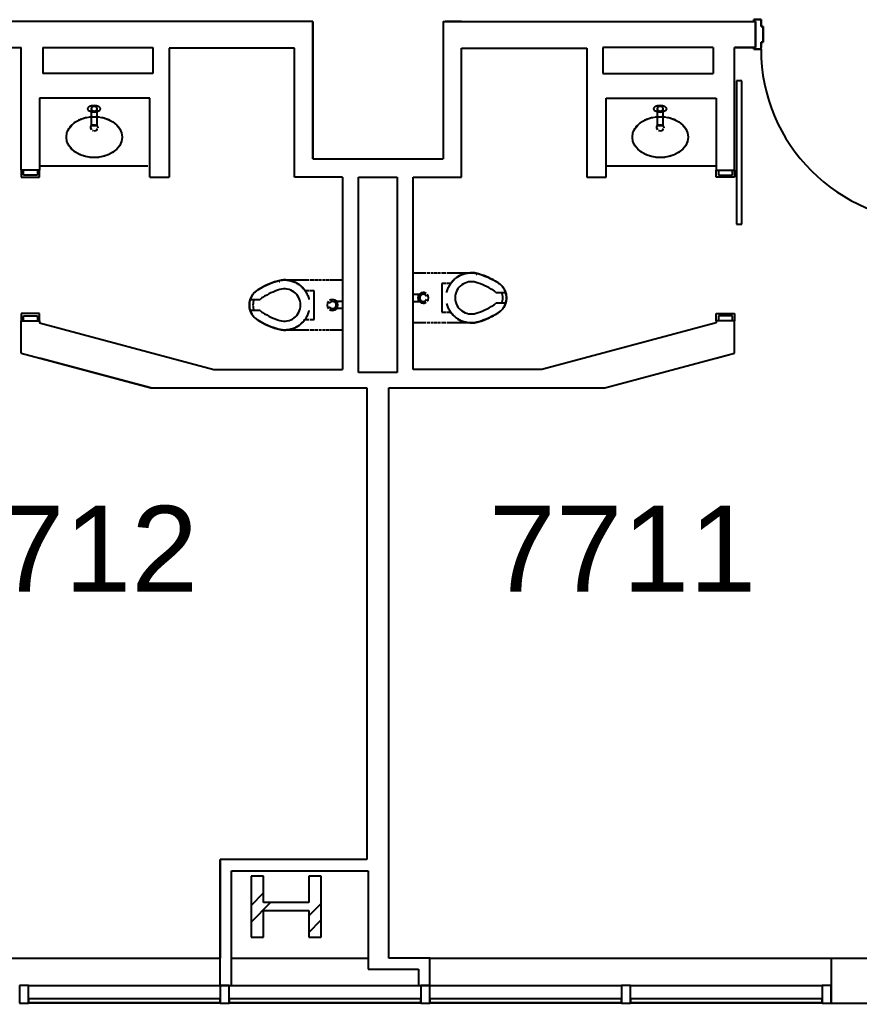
# Model space of a CAD drawing. Header units: inches. Extents: x -59 to 5673, y -29 to 4299.
# Drawn here: x 1440.2 to 1674.6, y 3093.1 to 3367.6 of the extents above; entities that cross this region are included whole.
import ezdxf

# ---------------------------------------------------------------- set-up
doc = ezdxf.new("R2010")
doc.units = ezdxf.units.IN
doc.header["$LTSCALE"] = 96
doc.header["$MEASUREMENT"] = 0
for name, color, linetype in [('A-ANNO-ROOM', 4, 'Continuous'), ('A-COLS', 5, 'Continuous'), ('A-DOOR', 2, 'Continuous'), ('A-FLOR-CASE', 3, 'Continuous'), ('A-FLOR-PFIX', 2, 'Continuous'), ('A-GLAZ', 2, 'Continuous'), ('A-WALL-FULL', 6, 'Continuous')]:
    doc.layers.add(name, color=color, linetype=linetype)
doc.styles.add('ARIAL', font='arial.ttf')

msp = doc.modelspace()

# ---------------------------------------------------------------- linework, layer by layer
at = {"layer": 'A-COLS'}
for p, q in [((1508.28, 3128.58), (1504.78, 3128.58)), ((1504.78, 3128.58), (1504.78, 3111.58)), ((1508.28, 3121.17), (1508.28, 3128.58)), ((1524.38, 3128.58), (1520.88, 3128.58)), ((1520.88, 3128.58), (1520.88, 3121.17)), ((1524.38, 3111.58), (1524.38, 3128.58)), ((1504.78, 3120.37), (1508.28, 3123.87)), ((1504.78, 3115.77), (1510.18, 3121.17)), ((1520.88, 3121.17), (1508.28, 3121.17)), ((1508.28, 3111.58), (1508.28, 3118.98)), ((1508.28, 3118.98), (1520.88, 3118.98)), ((1520.88, 3117.47), (1524.38, 3120.97)), ((1520.88, 3118.98), (1520.88, 3111.58)), ((1520.88, 3112.86), (1524.38, 3116.36)), ((1504.78, 3111.58), (1508.28, 3111.58)), ((1520.88, 3111.58), (1524.38, 3111.58))]:
    msp.add_line(p, q, dxfattribs=at)
at = {"layer": 'A-DOOR'}
for p, q in [((1645.14, 3367.58), (1645.14, 3367.08)), ((1647.14, 3367.58), (1645.14, 3367.58)), ((1645.14, 3367.58), (1647.14, 3367.58)), ((1645.14, 3367.08), (1645.14, 3367.58)), ((1645.14, 3367.08), (1645.64, 3367.08)), ((1645.64, 3367.08), (1645.14, 3367.08)), ((1645.64, 3367.08), (1645.64, 3359.83)), ((1645.64, 3359.83), (1645.64, 3367.08)), ((1647.14, 3365.64), (1647.14, 3367.58)), ((1647.14, 3367.58), (1647.14, 3365.64)), ((1647.77, 3365.64), (1647.14, 3365.64)), ((1647.14, 3365.64), (1647.77, 3365.64)), ((1647.77, 3361.26), (1647.77, 3365.64)), ((1647.77, 3365.64), (1647.77, 3361.26)), ((1647.14, 3361.26), (1647.77, 3361.26)), ((1647.14, 3359.83), (1647.14, 3361.26)), ((1647.14, 3359.33), (1647.14, 3361.26)), ((1647.14, 3361.26), (1647.14, 3359.83)), ((1647.77, 3361.26), (1647.14, 3361.26)), ((1645.14, 3359.83), (1645.14, 3359.33)), ((1645.64, 3359.83), (1645.14, 3359.83)), ((1645.14, 3359.83), (1645.64, 3359.83)), ((1645.14, 3359.33), (1645.14, 3359.83)), ((1645.14, 3359.33), (1647.14, 3359.33)), ((1647.14, 3359.33), (1645.14, 3359.33)), ((1647.14, 3359.33), (1647.14, 3359.83)), ((1641.77, 3350.49), (1640.27, 3350.49)), ((1640.27, 3350.49), (1640.27, 3310.49)), ((1641.77, 3310.49), (1641.77, 3350.49)), ((1440.64, 3325.58), (1440.64, 3323.58)), ((1441.27, 3325.58), (1440.64, 3325.58)), ((1441.27, 3324.2), (1441.27, 3325.58)), ((1445.14, 3324.2), (1441.27, 3324.2)), ((1445.14, 3325.58), (1445.14, 3324.2)), ((1445.77, 3325.58), (1445.14, 3325.58)), ((1445.77, 3323.58), (1445.77, 3325.58)), ((1634.64, 3325.58), (1635.27, 3325.58)), ((1634.64, 3323.58), (1634.64, 3325.58)), ((1635.27, 3325.58), (1635.27, 3324.2)), ((1635.27, 3324.2), (1639.14, 3324.2)), ((1639.14, 3325.58), (1639.77, 3325.58)), ((1639.14, 3324.2), (1639.14, 3325.58)), ((1639.77, 3325.58), (1639.77, 3323.58)), ((1440.64, 3323.58), (1445.77, 3323.58)), ((1440.64, 3323.58), (1445.77, 3323.58)), ((1639.77, 3323.58), (1634.64, 3323.58)), ((1640.27, 3310.49), (1641.77, 3310.49)), ((1440.64, 3285.58), (1440.64, 3283.58)), ((1445.77, 3285.58), (1440.64, 3285.58)), ((1440.64, 3283.58), (1441.27, 3283.58)), ((1441.27, 3284.95), (1445.14, 3284.95)), ((1441.27, 3283.58), (1441.27, 3284.95)), ((1445.14, 3284.95), (1445.14, 3283.58)), ((1445.14, 3283.58), (1445.77, 3283.58)), ((1445.77, 3283.58), (1445.77, 3285.58)), ((1634.64, 3285.58), (1639.77, 3285.58)), ((1634.64, 3283.58), (1634.64, 3285.58)), ((1635.27, 3283.58), (1634.64, 3283.58)), ((1635.27, 3284.95), (1635.27, 3283.58)), ((1639.14, 3284.95), (1635.27, 3284.95)), ((1639.14, 3283.58), (1639.14, 3284.95)), ((1639.77, 3283.58), (1639.14, 3283.58)), ((1639.77, 3285.58), (1639.77, 3283.58))]:
    msp.add_line(p, q, dxfattribs=at)
msp.add_arc((1695.14, 3359.33), 48, 180, 270, dxfattribs=at)
msp.add_arc((1695.14, 3359.33), 48, 180, 270, dxfattribs=at)
at = {"layer": 'A-FLOR-CASE'}
for p, q in [((1475.95, 3326.7), (1446.08, 3326.7)), ((1634.64, 3326.7), (1603.89, 3326.7))]:
    msp.add_line(p, q, dxfattribs=at)
at = {"layer": 'A-FLOR-PFIX'}
for p, q in [((1460.26, 3337.96), (1460.26, 3342.71)), ((1461.76, 3342.71), (1461.76, 3337.96)), ((1618.26, 3337.96), (1618.26, 3342.71)), ((1619.76, 3342.71), (1619.76, 3337.96)), ((1453.91, 3337.14), (1454.72, 3338.17)), ((1454.72, 3338.17), (1455.81, 3339.06)), ((1455.81, 3339.06), (1457.12, 3339.76)), ((1457.12, 3339.76), (1458.61, 3340.25)), ((1458.61, 3340.25), (1460.2, 3340.5)), ((1460.05, 3337.79), (1460.23, 3338.13)), ((1460.2, 3340.5), (1461.83, 3340.5)), ((1460.23, 3338.13), (1460.41, 3338.27)), ((1461.76, 3337.96), (1460.26, 3337.96)), ((1460.41, 3338.27), (1461.33, 3338.26)), ((1461.33, 3338.26), (1461.85, 3337.9)), ((1461.83, 3340.5), (1463.42, 3340.25)), ((1463.42, 3340.25), (1464.9, 3339.76)), ((1464.9, 3339.76), (1466.22, 3339.06)), ((1466.22, 3339.06), (1467.31, 3338.17)), ((1467.31, 3338.17), (1468.12, 3337.14)), ((1611.91, 3337.14), (1612.72, 3338.17)), ((1612.72, 3338.17), (1613.81, 3339.06)), ((1613.81, 3339.06), (1615.12, 3339.76)), ((1615.12, 3339.76), (1616.61, 3340.25)), ((1616.61, 3340.25), (1618.2, 3340.5)), ((1618.05, 3337.79), (1618.23, 3338.13)), ((1618.2, 3340.5), (1619.83, 3340.5)), ((1618.23, 3338.13), (1618.41, 3338.27)), ((1619.76, 3337.96), (1618.26, 3337.96)), ((1618.41, 3338.27), (1619.33, 3338.26)), ((1619.33, 3338.26), (1619.85, 3337.9)), ((1619.83, 3340.5), (1621.42, 3340.25)), ((1621.42, 3340.25), (1622.9, 3339.76)), ((1622.9, 3339.76), (1624.22, 3339.06)), ((1624.22, 3339.06), (1625.31, 3338.17)), ((1625.31, 3338.17), (1626.12, 3337.14)), ((1453.23, 3334.81), (1453.4, 3336)), ((1453.4, 3336), (1453.91, 3337.14)), ((1460.05, 3337.31), (1460.05, 3337.79)), ((1460.34, 3336.82), (1460.05, 3337.31)), ((1461.85, 3337.9), (1462.01, 3337.5)), ((1462.01, 3337.5), (1461.99, 3337.35)), ((1468.12, 3337.14), (1468.63, 3336)), ((1468.63, 3336), (1468.8, 3334.81)), ((1611.23, 3334.81), (1611.4, 3336)), ((1611.4, 3336), (1611.91, 3337.14)), ((1618.05, 3337.31), (1618.05, 3337.79)), ((1618.34, 3336.82), (1618.05, 3337.31)), ((1619.85, 3337.9), (1620.01, 3337.5)), ((1620.01, 3337.5), (1619.99, 3337.35)), ((1626.12, 3337.14), (1626.63, 3336)), ((1626.63, 3336), (1626.8, 3334.81)), ((1453.4, 3333.62), (1453.23, 3334.81)), ((1453.46, 3333.44), (1453.38, 3333.69)), ((1453.91, 3332.48), (1453.4, 3333.62)), ((1454.72, 3331.45), (1453.91, 3332.48)), ((1468.12, 3332.48), (1467.31, 3331.45)), ((1468.63, 3333.62), (1468.12, 3332.48)), ((1468.64, 3333.69), (1468.57, 3333.44)), ((1468.8, 3334.81), (1468.63, 3333.62)), ((1611.4, 3333.62), (1611.23, 3334.81)), ((1611.46, 3333.44), (1611.38, 3333.69)), ((1611.91, 3332.48), (1611.4, 3333.62)), ((1612.72, 3331.45), (1611.91, 3332.48)), ((1626.12, 3332.48), (1625.31, 3331.45)), ((1626.63, 3333.62), (1626.12, 3332.48)), ((1626.64, 3333.69), (1626.57, 3333.44)), ((1626.8, 3334.81), (1626.63, 3333.62)), ((1455.81, 3330.56), (1454.72, 3331.45)), ((1457.12, 3329.86), (1455.81, 3330.56)), ((1458.61, 3329.37), (1457.12, 3329.86)), ((1464.9, 3329.86), (1463.42, 3329.37)), ((1466.22, 3330.56), (1464.9, 3329.86)), ((1467.31, 3331.45), (1466.22, 3330.56)), ((1613.81, 3330.56), (1612.72, 3331.45)), ((1615.12, 3329.86), (1613.81, 3330.56)), ((1616.61, 3329.37), (1615.12, 3329.86)), ((1622.9, 3329.86), (1621.42, 3329.37)), ((1624.22, 3330.56), (1622.9, 3329.86)), ((1625.31, 3331.45), (1624.22, 3330.56)), ((1460.2, 3329.12), (1458.61, 3329.37)), ((1461.83, 3329.12), (1460.2, 3329.12)), ((1463.42, 3329.37), (1461.83, 3329.12)), ((1618.2, 3329.12), (1616.61, 3329.37)), ((1619.83, 3329.12), (1618.2, 3329.12)), ((1621.42, 3329.37), (1619.83, 3329.12)), ((1550.08, 3296.95), (1553.71, 3296.95)), ((1553.95, 3296.95), (1554.71, 3296.95)), ((1554.95, 3296.95), (1555.71, 3296.95)), ((1555.95, 3296.95), (1556.71, 3296.95)), ((1556.95, 3296.95), (1557.71, 3296.95)), ((1557.95, 3296.95), (1559.21, 3296.95)), ((1559.45, 3296.95), (1566.28, 3296.95)), ((1564.54, 3296.73), (1564.82, 3296.8)), ((1564.82, 3296.8), (1565.09, 3296.85)), ((1565.09, 3296.85), (1565.37, 3296.89)), ((1565.37, 3296.89), (1565.65, 3296.92)), ((1565.65, 3296.92), (1565.92, 3296.94)), ((1565.92, 3296.94), (1566.2, 3296.95)), ((1566.2, 3296.95), (1566.48, 3296.95)), ((1566.48, 3296.95), (1566.76, 3296.93)), ((1566.76, 3296.93), (1567.04, 3296.91)), ((1567.04, 3296.91), (1567.32, 3296.87)), ((1567.32, 3296.87), (1567.6, 3296.83)), ((1567.6, 3296.83), (1567.87, 3296.77)), ((1567.87, 3296.77), (1568.14, 3296.7)), ((1509.96, 3293.88), (1510.82, 3294.22)), ((1510.82, 3294.22), (1511.69, 3294.52)), ((1511.69, 3294.52), (1512.07, 3294.64)), ((1512.07, 3294.64), (1512.34, 3294.72)), ((1512.34, 3294.72), (1512.62, 3294.79)), ((1512.62, 3294.79), (1512.89, 3294.84)), ((1512.89, 3294.84), (1513.17, 3294.89)), ((1513.17, 3294.89), (1513.45, 3294.92)), ((1513.45, 3294.92), (1513.72, 3294.94)), ((1513.72, 3294.94), (1514, 3294.95)), ((1514, 3294.95), (1514.28, 3294.95)), ((1514.13, 3294.95), (1520.96, 3294.95)), ((1514.28, 3294.95), (1514.56, 3294.94)), ((1514.56, 3294.94), (1514.84, 3294.91)), ((1514.84, 3294.91), (1515.12, 3294.88)), ((1515.12, 3294.88), (1515.4, 3294.83)), ((1515.4, 3294.83), (1515.67, 3294.78)), ((1515.67, 3294.78), (1515.94, 3294.71)), ((1515.94, 3294.71), (1516.21, 3294.63)), ((1516.21, 3294.63), (1516.48, 3294.54)), ((1516.48, 3294.54), (1516.74, 3294.45)), ((1516.74, 3294.45), (1517, 3294.34)), ((1517, 3294.34), (1517.25, 3294.22)), ((1517.25, 3294.22), (1517.5, 3294.09)), ((1517.5, 3294.09), (1517.74, 3293.95)), ((1521.2, 3294.95), (1522.48, 3294.95)), ((1522.69, 3294.95), (1523.48, 3294.95)), ((1523.69, 3294.95), (1524.48, 3294.95)), ((1524.69, 3294.95), (1525.46, 3294.95)), ((1525.7, 3294.95), (1526.48, 3294.95)), ((1526.69, 3294.95), (1530.33, 3294.95)), ((1560.5, 3293.9), (1560.67, 3294.13)), ((1560.67, 3294.13), (1560.84, 3294.35)), ((1560.84, 3294.35), (1561.02, 3294.57)), ((1561.02, 3294.57), (1561.21, 3294.77)), ((1561.21, 3294.77), (1561.4, 3294.97)), ((1561.4, 3294.97), (1561.61, 3295.16)), ((1561.61, 3295.16), (1561.82, 3295.35)), ((1561.82, 3295.35), (1562.04, 3295.52)), ((1562.04, 3295.52), (1562.27, 3295.69)), ((1562.27, 3295.69), (1562.5, 3295.84)), ((1562.5, 3295.84), (1562.74, 3295.99)), ((1562.74, 3295.99), (1562.98, 3296.13)), ((1562.98, 3296.13), (1563.23, 3296.25)), ((1563.23, 3296.25), (1563.48, 3296.37)), ((1563.48, 3296.37), (1563.74, 3296.48)), ((1563.74, 3296.48), (1564.01, 3296.57)), ((1564.01, 3296.57), (1564.27, 3296.66)), ((1564.27, 3296.66), (1564.54, 3296.73)), ((1568.14, 3296.7), (1568.33, 3296.64)), ((1568.33, 3296.64), (1569.2, 3296.36)), ((1569.2, 3296.36), (1570.07, 3296.04)), ((1570.07, 3296.04), (1570.91, 3295.68)), ((1570.91, 3295.68), (1571.75, 3295.29)), ((1571.75, 3295.29), (1572.57, 3294.87)), ((1572.57, 3294.87), (1573.36, 3294.41)), ((1573.36, 3294.41), (1573.71, 3294.2)), ((1573.71, 3294.2), (1573.88, 3294.09)), ((1573.88, 3294.09), (1574.04, 3293.98)), ((1505.44, 3291.1), (1505.57, 3291.25)), ((1505.57, 3291.25), (1505.7, 3291.4)), ((1505.7, 3291.4), (1505.84, 3291.54)), ((1505.84, 3291.54), (1505.99, 3291.67)), ((1505.99, 3291.67), (1506.14, 3291.81)), ((1506.14, 3291.81), (1506.3, 3291.93)), ((1506.3, 3291.93), (1506.46, 3292.05)), ((1506.46, 3292.05), (1506.63, 3292.16)), ((1506.63, 3292.16), (1506.69, 3292.2)), ((1506.69, 3292.2), (1507.48, 3292.67)), ((1507.48, 3292.67), (1508.29, 3293.11)), ((1508.29, 3293.11), (1509.12, 3293.51)), ((1509.12, 3293.51), (1509.96, 3293.88)), ((1517.74, 3293.95), (1517.98, 3293.8)), ((1517.98, 3293.8), (1518.21, 3293.64)), ((1518.21, 3293.64), (1518.43, 3293.47)), ((1518.43, 3293.47), (1518.65, 3293.29)), ((1518.65, 3293.29), (1518.86, 3293.11)), ((1518.86, 3293.11), (1519.06, 3292.91)), ((1519.06, 3292.91), (1519.26, 3292.71)), ((1519.26, 3292.71), (1519.44, 3292.5)), ((1519.44, 3292.5), (1519.62, 3292.29)), ((1519.62, 3292.29), (1519.79, 3292.06)), ((1519.79, 3292.06), (1519.95, 3291.84)), ((1520.97, 3291.95), (1519.87, 3291.95)), ((1519.95, 3291.84), (1520.1, 3291.6)), ((1520.1, 3291.6), (1520.24, 3291.36)), ((1520.24, 3291.36), (1520.37, 3291.11)), ((1522.38, 3291.95), (1521.18, 3291.95)), ((1522.38, 3283.95), (1522.38, 3291.95)), ((1559.22, 3293.95), (1558.03, 3293.95)), ((1558.03, 3293.95), (1558.03, 3285.95)), ((1560.54, 3293.95), (1559.43, 3293.95)), ((1559.45, 3291.48), (1559.48, 3291.62)), ((1559.48, 3291.62), (1559.55, 3291.89)), ((1559.55, 3291.89), (1559.64, 3292.15)), ((1559.64, 3292.15), (1559.73, 3292.42)), ((1559.73, 3292.42), (1559.83, 3292.68)), ((1559.83, 3292.68), (1559.95, 3292.93)), ((1559.95, 3292.93), (1560.07, 3293.18)), ((1560.07, 3293.18), (1560.21, 3293.43)), ((1560.21, 3293.43), (1560.35, 3293.67)), ((1560.35, 3293.67), (1560.5, 3293.9)), ((1573.08, 3291.45), (1575.85, 3291.45)), ((1574.04, 3293.98), (1574.2, 3293.85)), ((1574.2, 3293.85), (1574.36, 3293.73)), ((1574.36, 3293.73), (1574.5, 3293.59)), ((1574.5, 3293.59), (1574.65, 3293.45)), ((1574.65, 3293.45), (1574.78, 3293.31)), ((1574.78, 3293.31), (1574.92, 3293.16)), ((1574.92, 3293.16), (1575.04, 3293)), ((1575.04, 3293), (1575.16, 3292.84)), ((1575.16, 3292.84), (1575.27, 3292.67)), ((1575.27, 3292.67), (1575.38, 3292.5)), ((1575.38, 3292.5), (1575.48, 3292.33)), ((1575.48, 3292.33), (1575.57, 3292.15)), ((1575.57, 3292.15), (1575.65, 3291.97)), ((1575.65, 3291.97), (1575.73, 3291.79)), ((1575.73, 3291.79), (1575.8, 3291.6)), ((1575.8, 3291.6), (1575.86, 3291.41)), ((1575.86, 3291.41), (1575.92, 3291.22)), ((1504.34, 3288.35), (1504.36, 3288.55)), ((1504.36, 3288.55), (1504.39, 3288.75)), ((1504.39, 3288.75), (1504.43, 3288.94)), ((1504.43, 3288.94), (1504.47, 3289.14)), ((1504.47, 3289.14), (1504.52, 3289.33)), ((1504.52, 3289.33), (1504.58, 3289.52)), ((1504.56, 3289.45), (1507.33, 3289.45)), ((1504.58, 3289.52), (1504.65, 3289.71)), ((1504.65, 3289.71), (1504.72, 3289.9)), ((1504.72, 3289.9), (1504.8, 3290.08)), ((1504.8, 3290.08), (1504.89, 3290.26)), ((1504.89, 3290.26), (1504.99, 3290.44)), ((1504.99, 3290.44), (1505.09, 3290.61)), ((1505.09, 3290.61), (1505.2, 3290.77)), ((1505.2, 3290.77), (1505.32, 3290.94)), ((1505.32, 3290.94), (1505.44, 3291.1)), ((1520.37, 3291.11), (1520.49, 3290.86)), ((1520.49, 3290.86), (1520.61, 3290.6)), ((1520.61, 3290.6), (1520.71, 3290.34)), ((1520.71, 3290.34), (1520.8, 3290.07)), ((1520.8, 3290.07), (1520.88, 3289.81)), ((1520.88, 3289.81), (1520.94, 3289.53)), ((1530.33, 3288.95), (1528.67, 3288.95)), ((1550.08, 3290.95), (1551.74, 3290.95)), ((1550.08, 3288.95), (1551.74, 3288.95)), ((1575.88, 3288.57), (1575.82, 3288.38)), ((1575.93, 3288.76), (1575.88, 3288.57)), ((1575.92, 3291.22), (1575.96, 3291.02)), ((1575.98, 3288.96), (1575.93, 3288.76)), ((1575.96, 3291.02), (1576, 3290.83)), ((1576.01, 3289.15), (1575.98, 3288.96)), ((1576, 3290.83), (1576.03, 3290.63)), ((1576.04, 3289.35), (1576.01, 3289.15)), ((1576.03, 3290.63), (1576.05, 3290.43)), ((1576.06, 3289.55), (1576.04, 3289.35)), ((1576.05, 3290.43), (1576.07, 3290.23)), ((1576.07, 3289.75), (1576.06, 3289.55)), ((1576.07, 3290.23), (1576.08, 3290.03)), ((1576.08, 3289.95), (1576.07, 3289.75)), ((1576.08, 3290.03), (1576.08, 3289.95)), ((1504.33, 3288.15), (1504.34, 3288.35)), ((1504.33, 3287.95), (1504.33, 3288.15)), ((1504.33, 3287.87), (1504.33, 3287.95)), ((1504.34, 3287.67), (1504.33, 3287.87)), ((1504.35, 3287.47), (1504.34, 3287.67)), ((1504.37, 3287.27), (1504.35, 3287.47)), ((1504.4, 3287.08), (1504.37, 3287.27)), ((1504.44, 3286.88), (1504.4, 3287.08)), ((1504.49, 3286.69), (1504.44, 3286.88)), ((1504.54, 3286.49), (1504.49, 3286.69)), ((1504.61, 3286.3), (1504.54, 3286.49)), ((1507.33, 3286.45), (1504.56, 3286.45)), ((1504.68, 3286.12), (1504.61, 3286.3)), ((1504.75, 3285.93), (1504.68, 3286.12)), ((1504.84, 3285.75), (1504.75, 3285.93)), ((1520.85, 3286.02), (1520.77, 3285.75)), ((1520.93, 3286.29), (1520.85, 3286.02)), ((1520.95, 3286.42), (1520.93, 3286.29)), ((1530.33, 3286.95), (1528.67, 3286.95)), ((1558.03, 3285.95), (1559.23, 3285.95)), ((1559.44, 3285.95), (1560.54, 3285.95)), ((1559.53, 3288.1), (1559.46, 3288.37)), ((1559.61, 3287.83), (1559.53, 3288.1)), ((1559.7, 3287.56), (1559.61, 3287.83)), ((1559.8, 3287.3), (1559.7, 3287.56)), ((1559.91, 3287.05), (1559.8, 3287.3)), ((1560.03, 3286.79), (1559.91, 3287.05)), ((1560.16, 3286.55), (1560.03, 3286.79)), ((1560.31, 3286.3), (1560.16, 3286.55)), ((1560.46, 3286.07), (1560.31, 3286.3)), ((1560.62, 3285.84), (1560.46, 3286.07)), ((1560.78, 3285.61), (1560.62, 3285.84)), ((1575.85, 3288.45), (1573.08, 3288.45)), ((1573.95, 3285.86), (1573.78, 3285.74)), ((1574.11, 3285.97), (1573.95, 3285.86)), ((1574.26, 3286.1), (1574.11, 3285.97)), ((1574.42, 3286.23), (1574.26, 3286.1)), ((1574.56, 3286.36), (1574.42, 3286.23)), ((1574.7, 3286.51), (1574.56, 3286.36)), ((1574.84, 3286.65), (1574.7, 3286.51)), ((1574.97, 3286.81), (1574.84, 3286.65)), ((1575.09, 3286.97), (1574.97, 3286.81)), ((1575.2, 3287.13), (1575.09, 3286.97)), ((1575.31, 3287.3), (1575.2, 3287.13)), ((1575.42, 3287.47), (1575.31, 3287.3)), ((1575.51, 3287.64), (1575.42, 3287.47)), ((1575.6, 3287.82), (1575.51, 3287.64)), ((1575.68, 3288), (1575.6, 3287.82)), ((1575.76, 3288.19), (1575.68, 3288)), ((1575.82, 3288.38), (1575.76, 3288.19)), ((1504.93, 3285.57), (1504.84, 3285.75)), ((1505.03, 3285.4), (1504.93, 3285.57)), ((1505.13, 3285.23), (1505.03, 3285.4)), ((1505.25, 3285.06), (1505.13, 3285.23)), ((1505.36, 3284.9), (1505.25, 3285.06)), ((1505.49, 3284.75), (1505.36, 3284.9)), ((1505.62, 3284.6), (1505.49, 3284.75)), ((1505.76, 3284.45), (1505.62, 3284.6)), ((1505.9, 3284.31), (1505.76, 3284.45)), ((1506.05, 3284.18), (1505.9, 3284.31)), ((1506.2, 3284.05), (1506.05, 3284.18)), ((1506.36, 3283.93), (1506.2, 3284.05)), ((1506.53, 3283.81), (1506.36, 3283.93)), ((1506.69, 3283.7), (1506.53, 3283.81)), ((1507.04, 3283.49), (1506.69, 3283.7)), ((1507.84, 3283.04), (1507.04, 3283.49)), ((1508.66, 3282.61), (1507.84, 3283.04)), ((1519.2, 3283.13), (1519, 3282.93)), ((1519.39, 3283.34), (1519.2, 3283.13)), ((1519.57, 3283.55), (1519.39, 3283.34)), ((1519.74, 3283.77), (1519.57, 3283.55)), ((1519.9, 3284), (1519.74, 3283.77)), ((1519.87, 3283.95), (1520.96, 3283.95)), ((1520.06, 3284.23), (1519.9, 3284)), ((1520.2, 3284.47), (1520.06, 3284.23)), ((1520.33, 3284.72), (1520.2, 3284.47)), ((1520.46, 3284.97), (1520.33, 3284.72)), ((1520.57, 3285.23), (1520.46, 3284.97)), ((1520.68, 3285.49), (1520.57, 3285.23)), ((1520.77, 3285.75), (1520.68, 3285.49)), ((1521.2, 3283.95), (1522.38, 3283.95)), ((1560.96, 3285.4), (1560.78, 3285.61)), ((1561.15, 3285.19), (1560.96, 3285.4)), ((1561.34, 3284.99), (1561.15, 3285.19)), ((1561.55, 3284.79), (1561.34, 3284.99)), ((1561.76, 3284.61), (1561.55, 3284.79)), ((1561.97, 3284.43), (1561.76, 3284.61)), ((1562.2, 3284.27), (1561.97, 3284.43)), ((1562.43, 3284.11), (1562.2, 3284.27)), ((1562.66, 3283.96), (1562.43, 3284.11)), ((1562.91, 3283.82), (1562.66, 3283.96)), ((1563.16, 3283.69), (1562.91, 3283.82)), ((1563.41, 3283.57), (1563.16, 3283.69)), ((1563.67, 3283.46), (1563.41, 3283.57)), ((1563.93, 3283.36), (1563.67, 3283.46)), ((1564.19, 3283.27), (1563.93, 3283.36)), ((1564.46, 3283.19), (1564.19, 3283.27)), ((1564.73, 3283.12), (1564.46, 3283.19)), ((1565.01, 3283.07), (1564.73, 3283.12)), ((1565.28, 3283.02), (1565.01, 3283.07)), ((1565.56, 3282.99), (1565.28, 3283.02)), ((1567.24, 3283.02), (1566.96, 3282.98)), ((1567.51, 3283.06), (1567.24, 3283.02)), ((1567.79, 3283.12), (1567.51, 3283.06)), ((1568.06, 3283.18), (1567.79, 3283.12)), ((1568.33, 3283.26), (1568.06, 3283.18)), ((1568.72, 3283.38), (1568.33, 3283.26)), ((1569.59, 3283.68), (1568.72, 3283.38)), ((1570.44, 3284.02), (1569.59, 3283.68)), ((1571.29, 3284.39), (1570.44, 3284.02)), ((1572.11, 3284.8), (1571.29, 3284.39)), ((1572.92, 3285.23), (1572.11, 3284.8)), ((1573.71, 3285.7), (1572.92, 3285.23)), ((1573.78, 3285.74), (1573.71, 3285.7)), ((1509.49, 3282.22), (1508.66, 3282.61)), ((1510.34, 3281.87), (1509.49, 3282.22)), ((1511.2, 3281.55), (1510.34, 3281.87)), ((1512.07, 3281.26), (1511.2, 3281.55)), ((1512.26, 3281.2), (1512.07, 3281.26)), ((1512.54, 3281.13), (1512.26, 3281.2)), ((1512.81, 3281.08), (1512.54, 3281.13)), ((1513.09, 3281.03), (1512.81, 3281.08)), ((1513.36, 3280.99), (1513.09, 3281.03)), ((1513.64, 3280.97), (1513.36, 3280.99)), ((1513.92, 3280.95), (1513.64, 3280.97)), ((1514.2, 3280.95), (1513.92, 3280.95)), ((1520.96, 3280.95), (1514.13, 3280.95)), ((1514.48, 3280.96), (1514.2, 3280.95)), ((1514.76, 3280.98), (1514.48, 3280.96)), ((1515.04, 3281.01), (1514.76, 3280.98)), ((1515.32, 3281.05), (1515.04, 3281.01)), ((1515.59, 3281.11), (1515.32, 3281.05)), ((1515.86, 3281.17), (1515.59, 3281.11)), ((1516.13, 3281.25), (1515.86, 3281.17)), ((1516.4, 3281.33), (1516.13, 3281.25)), ((1516.66, 3281.43), (1516.4, 3281.33)), ((1516.92, 3281.53), (1516.66, 3281.43)), ((1517.18, 3281.65), (1516.92, 3281.53)), ((1517.43, 3281.78), (1517.18, 3281.65)), ((1517.67, 3281.91), (1517.43, 3281.78)), ((1517.91, 3282.06), (1517.67, 3281.91)), ((1518.14, 3282.22), (1517.91, 3282.06)), ((1518.37, 3282.38), (1518.14, 3282.22)), ((1518.59, 3282.56), (1518.37, 3282.38)), ((1518.8, 3282.74), (1518.59, 3282.56)), ((1519, 3282.93), (1518.8, 3282.74)), ((1522.46, 3280.95), (1521.2, 3280.95)), ((1523.46, 3280.95), (1522.7, 3280.95)), ((1524.46, 3280.95), (1523.7, 3280.95)), ((1525.46, 3280.95), (1524.7, 3280.95)), ((1526.46, 3280.95), (1525.7, 3280.95)), ((1530.33, 3280.95), (1526.7, 3280.95)), ((1553.71, 3282.95), (1550.08, 3282.95)), ((1554.71, 3282.95), (1553.94, 3282.95)), ((1555.71, 3282.95), (1554.95, 3282.95)), ((1556.71, 3282.95), (1555.94, 3282.95)), ((1557.71, 3282.95), (1556.94, 3282.95)), ((1559.21, 3282.95), (1557.94, 3282.95)), ((1566.28, 3282.95), (1559.45, 3282.95)), ((1565.84, 3282.97), (1565.56, 3282.99)), ((1566.12, 3282.95), (1565.84, 3282.97)), ((1566.4, 3282.95), (1566.12, 3282.95)), ((1566.68, 3282.96), (1566.4, 3282.95)), ((1566.96, 3282.98), (1566.68, 3282.96))]:
    msp.add_line(p, q, dxfattribs=at)
for centre in [(1461.01, 3342.71), (1619.01, 3342.71)]:
    msp.add_circle(centre, 0.75, dxfattribs=at)
for centre, radius, start, end in [((1461.01, 3337.56), 1, 242.4389, 260.9999), ((1461.01, 3337.56), 1, 271.4853, 342), ((1619.01, 3337.56), 1, 242.4389, 260.9999), ((1619.01, 3337.56), 1, 271.4853, 342), ((1566.28, 3289.95), 7, 72.9647, 145.1501), ((1566.28, 3289.95), 7, 102.7122, 108.6438), ((1566.28, 3289.95), 7, 87.8372, 92.7864), ((1518.81, 3272.65), 23, 107.0353, 121.8005), ((1514.13, 3287.95), 7, 34.8499, 107.0353), ((1512.62, 3293.95), 0.5, 70, 90), ((1514.13, 3287.95), 7, 87.2136, 92.1628), ((1514.13, 3287.95), 7, 71.3562, 77.2878), ((1514.13, 3287.95), 7, 56.0654, 62.41), ((1566.28, 3289.95), 7, 132.4709, 139.0365), ((1566.28, 3289.95), 4.5, 72.9647, 180), ((1566.28, 3289.95), 7, 117.59, 123.9346), ((1561.59, 3274.65), 20.5, 58.1995, 72.9647), ((1567.78, 3295.95), 0.5, 90, 110), ((1561.59, 3274.65), 23, 58.1995, 72.9647), ((1571.08, 3289.95), 5, 17.4576, 58.1995), ((1509.33, 3287.95), 5, 121.8005, 162.5424), ((1509.33, 3287.95), 5, 136.3503, 140.5574), ((1518.81, 3272.65), 20.5, 107.0353, 121.8005), ((1514.13, 3287.95), 4.5, 0, 107.0353), ((1514.13, 3287.95), 7, 40.9635, 47.5291), ((1552.85, 3289.95), 1.5, 90, 270), ((1552.85, 3289.95), 1.5, 54.6633, 90), ((1571.08, 3289.95), 2.5, 36.8699, 58.1995), ((1571.08, 3289.95), 5, 39.4426, 43.6497), ((1571.08, 3289.95), 4, 0, 22.2225), ((1571.08, 3289.95), 5, 24.4372, 30.0381), ((1571.08, 3289.95), 5, 0, 17.5685), ((1509.33, 3287.95), 5, 162.4315, 180), ((1509.33, 3287.95), 5, 149.9619, 155.5628), ((1509.33, 3287.95), 4, 157.7775, 180), ((1509.33, 3287.95), 2.5, 121.8005, 143.1301), ((1527.55, 3287.95), 1.5, 139.9625, 220.0375), ((1527.55, 3287.95), 0.996, 90, 157.3114), ((1527.55, 3287.95), 0.996, 202.6886, 90), ((1527.55, 3287.95), 1.5, 90, 125.3367), ((1527.55, 3287.95), 1.5, 270, 90), ((1552.86, 3289.95), 0.996, 90, 337.3114), ((1552.85, 3289.95), 1.5, 270, 305.3367), ((1552.86, 3289.95), 0.996, 22.6886, 90), ((1552.85, 3289.95), 1.5, 319.5824, 40.0375), ((1566.28, 3289.95), 4.5, 180, 287.0353), ((1571.08, 3289.95), 4, 337.7775, 0), ((1571.08, 3289.95), 5, 342.4315, 0), ((1509.33, 3287.95), 5, 180, 197.5685), ((1509.33, 3287.95), 5, 197.4576, 238.1995), ((1509.33, 3287.95), 5, 204.4372, 210.0381), ((1509.33, 3287.95), 4, 180, 202.2225), ((1509.33, 3287.95), 2.5, 216.8699, 238.1995), ((1518.81, 3303.25), 20.5, 238.1995, 252.9647), ((1514.13, 3287.95), 4.5, 252.9647, 0), ((1527.55, 3287.95), 1.5, 234.3619, 270), ((1566.28, 3289.95), 7, 214.8499, 287.0353), ((1561.59, 3305.25), 20.5, 287.0353, 301.8005), ((1571.08, 3289.95), 2.5, 301.8005, 323.1301), ((1571.08, 3289.95), 5, 301.8005, 342.5424), ((1571.08, 3289.95), 5, 316.3503, 320.5574), ((1571.08, 3289.95), 5, 329.9619, 335.5628), ((1509.33, 3287.95), 5, 219.4426, 223.6497), ((1518.81, 3303.25), 23, 238.1995, 252.9647), ((1514.13, 3287.95), 7, 252.9647, 325.1501), ((1514.13, 3287.95), 7, 312.4709, 319.0365), ((1566.28, 3289.95), 7, 220.9635, 227.5291), ((1566.28, 3289.95), 7, 236.0654, 242.41), ((1566.28, 3289.95), 7, 251.3562, 257.2878), ((1561.59, 3305.25), 23, 287.0353, 301.8005), ((1514.13, 3287.95), 7, 267.8372, 272.7864), ((1514.13, 3287.95), 7, 282.7122, 288.6438), ((1514.13, 3287.95), 7, 297.59, 303.9346), ((1566.28, 3289.95), 7, 267.2136, 272.1628)]:
    msp.add_arc(centre, radius, start, end, dxfattribs=at)
for centre in [(1460.97, 3342.71), (1618.97, 3342.71)]:
    msp.add_ellipse(centre, major_axis=(-1.75, 0), ratio=0.571429, dxfattribs=at)
for points, knots in [([(1453.97, 3337.24), (1454.01, 3337.3), (1454.25, 3337.66), (1454.55, 3338), (1454.82, 3338.27)], [0.448799, 0.448799, 0.448799, 0.448799, 0.4833219, 0.6611047, 0.6611047, 0.6611047, 0.6611047]), ([(1455.14, 3338.55), (1455.14, 3338.55), (1455.4, 3338.77), (1455.69, 3338.98), (1455.99, 3339.17)], [0.7248008, 0.7248008, 0.7248008, 0.7248008, 0.7249829, 0.878323, 0.878323, 0.878323, 0.878323]), ([(1456.45, 3339.44), (1456.48, 3339.45), (1456.78, 3339.61), (1457.1, 3339.75), (1457.39, 3339.87)], [0.9529552, 0.9529552, 0.9529552, 0.9529552, 0.9666439, 1.0936537, 1.0936537, 1.0936537, 1.0936537]), ([(1458, 3340.08), (1458.07, 3340.1), (1458.38, 3340.19), (1458.71, 3340.27), (1458.96, 3340.32)], [1.1785276, 1.1785276, 1.1785276, 1.1785276, 1.2083049, 1.3082295, 1.3082295, 1.3082295, 1.3082295]), ([(1459.67, 3340.44), (1459.8, 3340.46), (1460.12, 3340.49), (1460.45, 3340.51), (1460.64, 3340.52)], [1.4001113, 1.4001113, 1.4001113, 1.4001113, 1.4499658, 1.523624, 1.523624, 1.523624, 1.523624]), ([(1461.39, 3340.52), (1461.58, 3340.51), (1461.91, 3340.49), (1462.23, 3340.46), (1462.36, 3340.44)], [1.6179686, 1.6179686, 1.6179686, 1.6179686, 1.6916268, 1.7414813, 1.7414813, 1.7414813, 1.7414813]), ([(1463.06, 3340.32), (1463.32, 3340.27), (1463.64, 3340.19), (1463.96, 3340.1), (1464.03, 3340.08)], [1.8333632, 1.8333632, 1.8333632, 1.8333632, 1.9332878, 1.963065, 1.963065, 1.963065, 1.963065]), ([(1464.64, 3339.87), (1464.93, 3339.75), (1465.25, 3339.61), (1465.55, 3339.45), (1465.58, 3339.44)], [2.0479389, 2.0479389, 2.0479389, 2.0479389, 2.1749488, 2.1886374, 2.1886374, 2.1886374, 2.1886374]), ([(1466.04, 3339.17), (1466.34, 3338.98), (1466.63, 3338.77), (1466.89, 3338.55), (1466.89, 3338.55)], [2.2632696, 2.2632696, 2.2632696, 2.2632696, 2.4166097, 2.4167919, 2.4167919, 2.4167919, 2.4167919]), ([(1467.2, 3338.27), (1467.48, 3338), (1467.76, 3337.65), (1468.02, 3337.3), (1468.06, 3337.24)], [2.480488, 2.480488, 2.480488, 2.480488, 2.6582707, 2.6927937, 2.6927937, 2.6927937, 2.6927937]), ([(1611.97, 3337.24), (1612.01, 3337.3), (1612.25, 3337.66), (1612.55, 3338), (1612.82, 3338.27)], [0.448799, 0.448799, 0.448799, 0.448799, 0.4833219, 0.6611047, 0.6611047, 0.6611047, 0.6611047]), ([(1613.14, 3338.55), (1613.14, 3338.55), (1613.4, 3338.77), (1613.69, 3338.98), (1613.99, 3339.17)], [0.7248008, 0.7248008, 0.7248008, 0.7248008, 0.7249829, 0.878323, 0.878323, 0.878323, 0.878323]), ([(1614.45, 3339.44), (1614.48, 3339.45), (1614.78, 3339.61), (1615.1, 3339.75), (1615.39, 3339.87)], [0.9529552, 0.9529552, 0.9529552, 0.9529552, 0.9666439, 1.0936537, 1.0936537, 1.0936537, 1.0936537]), ([(1616, 3340.08), (1616.07, 3340.1), (1616.38, 3340.19), (1616.71, 3340.27), (1616.96, 3340.32)], [1.1785276, 1.1785276, 1.1785276, 1.1785276, 1.2083049, 1.3082295, 1.3082295, 1.3082295, 1.3082295]), ([(1617.67, 3340.44), (1617.8, 3340.46), (1618.12, 3340.49), (1618.45, 3340.51), (1618.64, 3340.52)], [1.4001113, 1.4001113, 1.4001113, 1.4001113, 1.4499658, 1.523624, 1.523624, 1.523624, 1.523624]), ([(1619.39, 3340.52), (1619.58, 3340.51), (1619.91, 3340.49), (1620.23, 3340.46), (1620.36, 3340.44)], [1.6179686, 1.6179686, 1.6179686, 1.6179686, 1.6916268, 1.7414813, 1.7414813, 1.7414813, 1.7414813]), ([(1621.06, 3340.32), (1621.32, 3340.27), (1621.64, 3340.19), (1621.96, 3340.1), (1622.03, 3340.08)], [1.8333632, 1.8333632, 1.8333632, 1.8333632, 1.9332878, 1.963065, 1.963065, 1.963065, 1.963065]), ([(1622.64, 3339.87), (1622.93, 3339.75), (1623.25, 3339.61), (1623.55, 3339.45), (1623.58, 3339.44)], [2.0479389, 2.0479389, 2.0479389, 2.0479389, 2.1749488, 2.1886374, 2.1886374, 2.1886374, 2.1886374]), ([(1624.04, 3339.17), (1624.34, 3338.98), (1624.63, 3338.77), (1624.89, 3338.55), (1624.89, 3338.55)], [2.2632696, 2.2632696, 2.2632696, 2.2632696, 2.4166097, 2.4167919, 2.4167919, 2.4167919, 2.4167919]), ([(1625.2, 3338.27), (1625.48, 3338), (1625.76, 3337.65), (1626.02, 3337.3), (1626.06, 3337.24)], [2.480488, 2.480488, 2.480488, 2.480488, 2.6582707, 2.6927937, 2.6927937, 2.6927937, 2.6927937]), ([(1453.42, 3336.05), (1453.43, 3336.08), (1453.55, 3336.47), (1453.74, 3336.86), (1453.95, 3337.2)], [0.2243995, 0.2243995, 0.2243995, 0.2243995, 0.241661, 0.4416618, 0.4416618, 0.4416618, 0.4416618]), ([(1468.08, 3337.2), (1468.29, 3336.86), (1468.5, 3336.47), (1468.59, 3336.08), (1468.6, 3336.05)], [2.6999308, 2.6999308, 2.6999308, 2.6999308, 2.8999317, 2.9171932, 2.9171932, 2.9171932, 2.9171932]), ([(1611.42, 3336.05), (1611.43, 3336.08), (1611.55, 3336.47), (1611.74, 3336.86), (1611.95, 3337.2)], [0.2243995, 0.2243995, 0.2243995, 0.2243995, 0.241661, 0.4416618, 0.4416618, 0.4416618, 0.4416618]), ([(1626.08, 3337.2), (1626.29, 3336.86), (1626.5, 3336.47), (1626.59, 3336.08), (1626.6, 3336.05)], [2.6999308, 2.6999308, 2.6999308, 2.6999308, 2.8999317, 2.9171932, 2.9171932, 2.9171932, 2.9171932]), ([(1453.95, 3332.42), (1453.74, 3332.76), (1453.53, 3333.14), (1453.43, 3333.54), (1453.43, 3333.57)], [5.8415235, 5.8415235, 5.8415235, 5.8415235, 6.0415243, 6.0587858, 6.0587858, 6.0587858, 6.0587858]), ([(1468.61, 3333.57), (1468.6, 3333.54), (1468.48, 3333.15), (1468.29, 3332.76), (1468.08, 3332.42)], [3.3659921, 3.3659921, 3.3659921, 3.3659921, 3.3832536, 3.5832545, 3.5832545, 3.5832545, 3.5832545]), ([(1611.95, 3332.42), (1611.74, 3332.76), (1611.53, 3333.14), (1611.43, 3333.54), (1611.43, 3333.57)], [5.8415235, 5.8415235, 5.8415235, 5.8415235, 6.0415243, 6.0587858, 6.0587858, 6.0587858, 6.0587858]), ([(1626.61, 3333.57), (1626.6, 3333.54), (1626.48, 3333.15), (1626.29, 3332.76), (1626.08, 3332.42)], [3.3659921, 3.3659921, 3.3659921, 3.3659921, 3.3832536, 3.5832545, 3.5832545, 3.5832545, 3.5832545]), ([(1454.82, 3331.35), (1454.55, 3331.62), (1454.27, 3331.96), (1454.01, 3332.32), (1453.97, 3332.38)], [5.6220806, 5.6220806, 5.6220806, 5.6220806, 5.7998634, 5.8343864, 5.8343864, 5.8343864, 5.8343864]), ([(1455.99, 3330.45), (1455.69, 3330.64), (1455.4, 3330.84), (1455.14, 3331.07), (1455.14, 3331.07)], [5.4048623, 5.4048623, 5.4048623, 5.4048623, 5.5582024, 5.5583845, 5.5583845, 5.5583845, 5.5583845]), ([(1457.39, 3329.75), (1457.1, 3329.87), (1456.78, 3330.01), (1456.48, 3330.17), (1456.45, 3330.18)], [5.1895316, 5.1895316, 5.1895316, 5.1895316, 5.3165414, 5.3302301, 5.3302301, 5.3302301, 5.3302301]), ([(1465.58, 3330.18), (1465.55, 3330.17), (1465.25, 3330.01), (1464.93, 3329.87), (1464.64, 3329.75)], [4.0945479, 4.0945479, 4.0945479, 4.0945479, 4.1082365, 4.2352464, 4.2352464, 4.2352464, 4.2352464]), ([(1466.89, 3331.07), (1466.89, 3331.07), (1466.63, 3330.85), (1466.34, 3330.64), (1466.04, 3330.45)], [3.8663935, 3.8663935, 3.8663935, 3.8663935, 3.8665756, 4.0199157, 4.0199157, 4.0199157, 4.0199157]), ([(1468.05, 3332.38), (1468.02, 3332.32), (1467.78, 3331.96), (1467.48, 3331.62), (1467.2, 3331.35)], [3.5903916, 3.5903916, 3.5903916, 3.5903916, 3.6249146, 3.8026973, 3.8026973, 3.8026973, 3.8026973]), ([(1612.82, 3331.35), (1612.55, 3331.62), (1612.27, 3331.96), (1612.01, 3332.32), (1611.97, 3332.38)], [5.6220806, 5.6220806, 5.6220806, 5.6220806, 5.7998634, 5.8343864, 5.8343864, 5.8343864, 5.8343864]), ([(1613.99, 3330.45), (1613.69, 3330.64), (1613.4, 3330.84), (1613.14, 3331.07), (1613.14, 3331.07)], [5.4048623, 5.4048623, 5.4048623, 5.4048623, 5.5582024, 5.5583845, 5.5583845, 5.5583845, 5.5583845]), ([(1615.39, 3329.75), (1615.1, 3329.87), (1614.78, 3330.01), (1614.48, 3330.17), (1614.45, 3330.18)], [5.1895316, 5.1895316, 5.1895316, 5.1895316, 5.3165414, 5.3302301, 5.3302301, 5.3302301, 5.3302301]), ([(1623.58, 3330.18), (1623.55, 3330.17), (1623.25, 3330.01), (1622.93, 3329.87), (1622.64, 3329.75)], [4.0945479, 4.0945479, 4.0945479, 4.0945479, 4.1082365, 4.2352464, 4.2352464, 4.2352464, 4.2352464]), ([(1624.89, 3331.07), (1624.89, 3331.07), (1624.63, 3330.85), (1624.34, 3330.64), (1624.04, 3330.45)], [3.8663935, 3.8663935, 3.8663935, 3.8663935, 3.8665756, 4.0199157, 4.0199157, 4.0199157, 4.0199157]), ([(1626.05, 3332.38), (1626.02, 3332.32), (1625.78, 3331.96), (1625.48, 3331.62), (1625.2, 3331.35)], [3.5903916, 3.5903916, 3.5903916, 3.5903916, 3.6249146, 3.8026973, 3.8026973, 3.8026973, 3.8026973]), ([(1458.96, 3329.29), (1458.71, 3329.34), (1458.38, 3329.42), (1458.07, 3329.52), (1458, 3329.54)], [4.9749558, 4.9749558, 4.9749558, 4.9749558, 5.0748804, 5.1046577, 5.1046577, 5.1046577, 5.1046577]), ([(1460.64, 3329.1), (1460.45, 3329.1), (1460.12, 3329.12), (1459.8, 3329.16), (1459.67, 3329.18)], [4.7595613, 4.7595613, 4.7595613, 4.7595613, 4.8332195, 4.883074, 4.883074, 4.883074, 4.883074]), ([(1462.36, 3329.18), (1462.23, 3329.16), (1461.91, 3329.12), (1461.58, 3329.1), (1461.39, 3329.1)], [4.541704, 4.541704, 4.541704, 4.541704, 4.5915585, 4.6652167, 4.6652167, 4.6652167, 4.6652167]), ([(1464.03, 3329.54), (1463.96, 3329.52), (1463.64, 3329.42), (1463.32, 3329.34), (1463.06, 3329.29)], [4.3201203, 4.3201203, 4.3201203, 4.3201203, 4.3498975, 4.4498221, 4.4498221, 4.4498221, 4.4498221]), ([(1616.96, 3329.29), (1616.71, 3329.34), (1616.38, 3329.42), (1616.07, 3329.52), (1616, 3329.54)], [4.9749558, 4.9749558, 4.9749558, 4.9749558, 5.0748804, 5.1046577, 5.1046577, 5.1046577, 5.1046577]), ([(1618.64, 3329.1), (1618.45, 3329.1), (1618.12, 3329.12), (1617.8, 3329.16), (1617.67, 3329.18)], [4.7595613, 4.7595613, 4.7595613, 4.7595613, 4.8332195, 4.883074, 4.883074, 4.883074, 4.883074]), ([(1620.36, 3329.18), (1620.23, 3329.16), (1619.91, 3329.12), (1619.58, 3329.1), (1619.39, 3329.1)], [4.541704, 4.541704, 4.541704, 4.541704, 4.5915585, 4.6652167, 4.6652167, 4.6652167, 4.6652167]), ([(1622.03, 3329.54), (1621.96, 3329.52), (1621.64, 3329.42), (1621.32, 3329.34), (1621.06, 3329.29)], [4.3201203, 4.3201203, 4.3201203, 4.3201203, 4.3498975, 4.4498221, 4.4498221, 4.4498221, 4.4498221])]:
    msp.add_open_spline(points, degree=3, knots=knots, dxfattribs=at)
at = {"layer": 'A-GLAZ'}
for p, q in [((1387.89, 3105.7), (1496.2, 3105.7)), ((1554.7, 3105.7), (1666.7, 3105.7)), ((1442.7, 3098.08), (1496.2, 3098.08)), ((1499.33, 3098.08), (1551.58, 3098.08)), ((1554.7, 3098.08), (1608.2, 3098.08)), ((1610.7, 3098.08), (1664.2, 3098.08)), ((1496.2, 3094.33), (1442.7, 3094.33)), ((1442.7, 3094.33), (1442.7, 3093.33)), ((1496.2, 3093.33), (1496.2, 3094.33)), ((1552.2, 3094.33), (1498.7, 3094.33)), ((1498.7, 3094.33), (1498.7, 3093.33)), ((1552.2, 3093.33), (1552.2, 3094.33)), ((1608.2, 3094.33), (1554.7, 3094.33)), ((1554.7, 3094.33), (1554.7, 3093.33)), ((1608.2, 3093.33), (1608.2, 3094.33)), ((1664.2, 3094.33), (1610.7, 3094.33)), ((1610.7, 3094.33), (1610.7, 3093.33)), ((1664.2, 3093.33), (1664.2, 3094.33)), ((1442.7, 3093.33), (1496.2, 3093.33)), ((1496.2, 3093.08), (1442.7, 3093.08)), ((1498.7, 3093.33), (1552.2, 3093.33)), ((1552.2, 3093.08), (1498.7, 3093.08)), ((1554.7, 3093.33), (1608.2, 3093.33)), ((1608.2, 3093.08), (1554.7, 3093.08)), ((1610.7, 3093.33), (1664.2, 3093.33)), ((1664.2, 3093.08), (1610.7, 3093.08))]:
    msp.add_line(p, q, dxfattribs=at)
at = {"layer": 'A-GLAZ', "extrusion": (0, 0, -1)}
for p, q in [((1442.7, 3098.08), (1440.2, 3098.08)), ((1440.2, 3098.08), (1440.2, 3093.08)), ((1442.7, 3093.08), (1442.7, 3098.08)), ((1498.7, 3098.08), (1496.2, 3098.08)), ((1496.2, 3098.08), (1496.2, 3093.08)), ((1498.7, 3093.08), (1498.7, 3098.08)), ((1554.7, 3098.08), (1552.2, 3098.08)), ((1552.2, 3098.08), (1552.2, 3093.08)), ((1554.7, 3093.08), (1554.7, 3098.08)), ((1610.7, 3098.08), (1608.2, 3098.08)), ((1608.2, 3098.08), (1608.2, 3093.08)), ((1610.7, 3093.08), (1610.7, 3098.08)), ((1666.7, 3098.08), (1664.2, 3098.08)), ((1664.2, 3098.08), (1664.2, 3093.08)), ((1666.7, 3093.08), (1666.7, 3098.08)), ((1440.2, 3093.08), (1442.7, 3093.08)), ((1496.2, 3093.08), (1498.7, 3093.08)), ((1552.2, 3093.08), (1554.7, 3093.08)), ((1608.2, 3093.08), (1610.7, 3093.08)), ((1664.2, 3093.08), (1666.7, 3093.08))]:
    msp.add_line(p, q, dxfattribs=at)
at = {"layer": 'A-WALL-FULL'}
for p, q in [((1522.02, 3367.08), (1435.39, 3367.08)), ((1522.02, 3366.45), (1522.02, 3367.08)), ((1522.02, 3328.7), (1522.02, 3367.08)), ((1522.02, 3367.08), (1522.02, 3328.7)), ((1522.02, 3359.58), (1522.02, 3366.45)), ((1558.39, 3367.08), (1645.64, 3367.08)), ((1558.39, 3367.08), (1558.39, 3328.7)), ((1558.39, 3367.08), (1645.64, 3367.08)), ((1563.52, 3367.08), (1559.02, 3367.08)), ((1645.64, 3359.83), (1645.64, 3367.08)), ((1435.39, 3359.83), (1440.64, 3359.83)), ((1440.64, 3325.58), (1440.64, 3359.83)), ((1446.64, 3359.83), (1477.39, 3359.83)), ((1446.64, 3359.83), (1446.64, 3352.58)), ((1477.39, 3359.83), (1477.39, 3352.58)), ((1481.89, 3359.58), (1481.89, 3323.58)), ((1516.89, 3359.58), (1481.89, 3359.58)), ((1516.89, 3323.58), (1516.89, 3359.58)), ((1563.52, 3323.58), (1563.52, 3359.58)), ((1563.52, 3359.58), (1598.52, 3359.58)), ((1598.52, 3359.58), (1598.52, 3323.58)), ((1633.77, 3359.83), (1603.02, 3359.83)), ((1603.02, 3359.83), (1603.02, 3352.58)), ((1633.77, 3359.83), (1633.77, 3352.58)), ((1639.77, 3325.58), (1639.77, 3359.83)), ((1639.77, 3359.83), (1645.64, 3359.83)), ((1645.64, 3359.83), (1639.77, 3359.83)), ((1477.39, 3352.58), (1446.64, 3352.58)), ((1603.02, 3352.58), (1633.77, 3352.58)), ((1476.52, 3345.7), (1445.77, 3345.7)), ((1445.77, 3345.7), (1445.77, 3325.58)), ((1476.52, 3323.58), (1476.52, 3345.7)), ((1603.89, 3323.58), (1603.89, 3345.7)), ((1603.89, 3345.7), (1634.64, 3345.7)), ((1634.64, 3345.7), (1634.64, 3325.58)), ((1522.02, 3328.7), (1558.39, 3328.7)), ((1445.77, 3325.58), (1440.64, 3325.58)), ((1634.64, 3325.58), (1639.77, 3325.58)), ((1476.52, 3323.58), (1481.89, 3323.58)), ((1530.33, 3323.58), (1516.89, 3323.58)), ((1530.33, 3323.58), (1530.33, 3269.95)), ((1534.83, 3269.08), (1534.83, 3323.58)), ((1534.83, 3323.58), (1545.58, 3323.58)), ((1545.58, 3323.58), (1545.58, 3269.08)), ((1550.08, 3323.58), (1563.52, 3323.58)), ((1550.08, 3269.95), (1550.08, 3323.58)), ((1598.52, 3323.58), (1603.89, 3323.58)), ((1440.64, 3274.53), (1440.64, 3283.58)), ((1440.64, 3283.58), (1445.77, 3283.58)), ((1445.77, 3283.58), (1445.77, 3282.99)), ((1639.77, 3283.58), (1634.64, 3283.58)), ((1634.64, 3283.58), (1634.64, 3282.99)), ((1639.77, 3274.53), (1639.77, 3283.58)), ((1445.77, 3282.99), (1494.42, 3269.95)), ((1634.64, 3282.99), (1585.99, 3269.95)), ((1440.64, 3274.53), (1476.84, 3264.83)), ((1476.84, 3264.83), (1445.77, 3273.15)), ((1603.56, 3264.83), (1639.77, 3274.53)), ((1634.64, 3273.15), (1639.77, 3274.53)), ((1494.42, 3269.95), (1530.33, 3269.95)), ((1585.99, 3269.95), (1550.08, 3269.95)), ((1545.58, 3269.08), (1534.83, 3269.08)), ((1476.84, 3264.83), (1537.14, 3264.83)), ((1530.33, 3264.83), (1534.83, 3264.83)), ((1534.83, 3264.83), (1537.14, 3264.83)), ((1537.14, 3264.83), (1537.14, 3133.2)), ((1543.27, 3105.7), (1543.27, 3264.83)), ((1543.27, 3264.83), (1550.08, 3264.83)), ((1543.27, 3264.83), (1603.56, 3264.83)), ((1549.83, 3264.83), (1549.86, 3264.83)), ((1537.14, 3133.2), (1496.2, 3133.2)), ((1496.2, 3133.2), (1496.2, 3132.58)), ((1496.2, 3098.08), (1496.2, 3133.2)), ((1496.2, 3132.58), (1496.2, 3130.08)), ((1496.2, 3130.08), (1496.2, 3105.7)), ((1499.33, 3130.08), (1537.45, 3130.08)), ((1499.33, 3098.08), (1499.33, 3130.08)), ((1537.45, 3130.08), (1537.45, 3102.58)), ((1499.33, 3105.7), (1537.43, 3105.7)), ((1554.7, 3105.7), (1543.27, 3105.7)), ((1554.7, 3105.08), (1554.7, 3105.7)), ((1554.7, 3098.08), (1554.7, 3105.7)), ((1554.7, 3102.58), (1554.7, 3105.08)), ((1666.7, 3105.7), (1704.33, 3105.7)), ((1666.7, 3105.7), (1666.7, 3093.08)), ((1537.45, 3102.58), (1551.58, 3102.58)), ((1542.33, 3102.58), (1543.58, 3102.58)), ((1543.58, 3102.58), (1551.58, 3102.58)), ((1551.58, 3102.58), (1551.58, 3098.08)), ((1496.2, 3098.08), (1499.33, 3098.08)), ((1551.58, 3098.08), (1554.7, 3098.08)), ((1666.7, 3093.08), (1704.33, 3093.08))]:
    msp.add_line(p, q, dxfattribs=at)

# ---------------------------------------------------------------- texts
at = {"layer": 'A-ANNO-ROOM', "style": 'ARIAL'}
for s, p in [('7712', (1415.4, 3207.91)), ('7711', (1571.2, 3207.91))]:
    msp.add_text(s, height=24, dxfattribs=at).set_placement(p)

doc.saveas('drawing.dxf')
